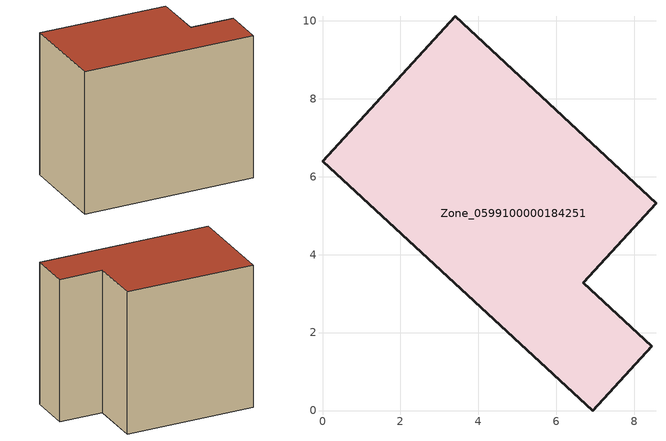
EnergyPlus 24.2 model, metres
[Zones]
Zone_0599100000184251
 floor ground (C_G): 0,6.39 3.41,10.11 8.56,5.31 6.7,3.28 8.46,1.65 6.94,0 z0
 wall outside (C_F): 3.41,10.11 0,6.39 6.94,0 8.46,1.65 6.7,3.28 8.56,5.31 3.41,10.11 z0:7.92
 roof outside (C_R): 0,6.39 6.94,0 8.46,1.65 6.7,3.28 8.56,5.31 3.41,10.11 z7.92
[BUILDING]
Pand.0599100000184251: North Axis=0; Terrain=City; Loads Convergence Tolerance Value=0.04; Temperature Convergence Tolerance Value=0.4; Solar Distribution=FullExterior; Maximum Number of Warmup Days=25; Minimum Number of Warmup Days=1
[Site:Location]
Rotterdam.The.Hague.AP_ZH_NLD Design_Conditions: Latitude=51.96; Longitude=4.45; Time Zone=1; Elevation=-4.5
[SITE:GROUNDTEMPERATURE:BUILDINGSURFACE]
18, 18, 18, 18, 18, 18, 18, 18, 18, 18, 18, 18
[MATERIAL] Thermal Absorptance=0.9; Solar Absorptance=0.7; Visible Absorptance=0.7
Name | Roughness | Thickness | Conductivity | Density | Specific Heat
G.TI.1946 | MediumSmooth | 0.15 | 1 | 540 | 1210
F.TI.1946 | Rough | 0.3 | 0.857143 | 1920 | 840
R.TI.1946 | MediumRough | 0.2 | 0.1 | 1500 | 1000
[CONSTRUCTION]
C_G: G.TI.1946
C_F: F.TI.1946
C_R: R.TI.1946
[ZONE]
Zone_0599100000184251: Type=1; Multiplier=1; Ceiling Height=Autocalculate; Volume=Autocalculate; Floor Area=autocalculate; Part of Total Floor Area=Yes
[ZONEINFILTRATION:DESIGNFLOWRATE]
Infil_Zone_0599100000184251: Zone or ZoneList or Space or SpaceList=Zone_0599100000184251; Schedule=AlwaysOn; Design Flow Rate Calculation Method=Flow/Area; Flow Rate per Floor Area=0.003; Constant Term Coefficient=1; Temperature Term Coefficient=0; Velocity Term Coefficient=0; Velocity Squared Term Coefficient=0
[HVACTEMPLATE:ZONE:IDEALLOADSAIRSYSTEM]
Zone_0599100000184251: Maximum Heating Supply Air Temperature=50; Minimum Cooling Supply Air Temperature=13; Maximum Heating Supply Air Humidity Ratio=0.0156; Minimum Cooling Supply Air Humidity Ratio=0.0077; Heating Limit=NoLimit; Cooling Limit=NoLimit; Dehumidification Control Type=ConstantSensibleHeatRatio; Cooling Sensible Heat Ratio=0.7; Dehumidification Setpoint=60; Humidification Control Type=None; Humidification Setpoint=30; Outdoor Air Method=None; Outdoor Air Flow Rate per Person=0.00944; Outdoor Air Flow Rate per Zone Floor Area=0; Outdoor Air Flow Rate per Zone=0; Demand Controlled Ventilation Type=None; Outdoor Air Economizer Type=NoEconomizer; Heat Recovery Type=None; Sensible Heat Recovery Effectiveness=0.7; Latent Heat Recovery Effectiveness=0.65
[ZONECONTROL:THERMOSTAT]
ThermostatControl_Zone_0599100000184251: Zone or ZoneList=Zone_0599100000184251; Control Type Schedule=DualSetpointControlType; Control 1=Thermostat_Zone_0599100000184251; Temperature Difference Between Cutout And Setpoint=0
[THERMOSTATSETPOINT:DUALSETPOINT]
Thermostat_Zone_0599100000184251: Heating Setpoint Temperature Schedule=HeatingSetpoint_Zone_0599100000184251; Cooling Setpoint Temperature Schedule=CoolingSetpoint_Zone_0599100000184251
[SCHEDULE:COMPACT]
HeatingSetpoint_Zone_0599100000184251: Through: 12/31, For: AllDays, Until: 24:00, 21
CoolingSetpoint_Zone_0599100000184251: Through: 12/31, For: AllDays, Until: 24:00, 24
DualSetpointControlType: Through: 12/31, For: AllDays, Until: 24:00, 4
AlwaysOn: Through: 12/31, For: AllDays, Until: 24:00, 1
